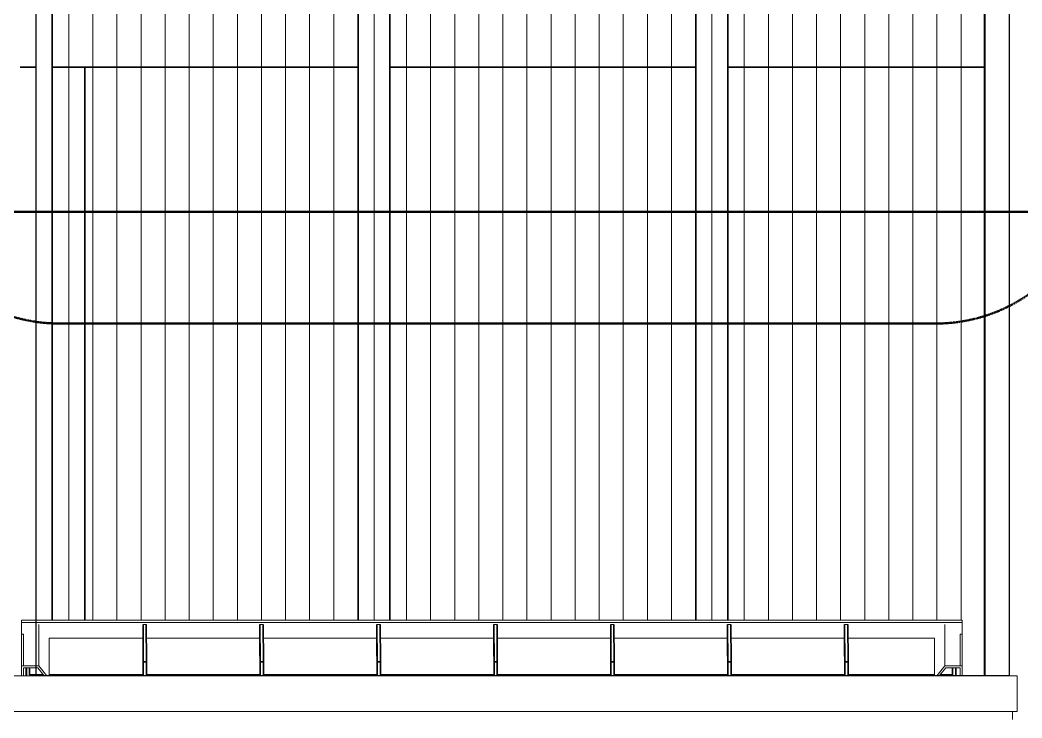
# Model space of a CAD drawing. Header units: millimetres. Extents: x -153298 to 620751, y -313239 to 250031.
# Drawn here: x 80205 to 83290, y -220350 to -218200 of the extents above; entities that cross this region are included whole.
import ezdxf

# ---------------------------------------------------------------- set-up
doc = ezdxf.new("R2010")
doc.units = ezdxf.units.MM
doc.linetypes.add('DPA_Hidden 50', pattern=[3, 2, -1])
for name, color, linetype, lineweight in [('A-ANNO-SYMB', 7, 'Continuous', 9), ('A-DETL-GENF', 7, 'Continuous', 35), ('A-FLOR-E', 7, 'Continuous', 35), ('A-GENM', 7, 'Continuous', 9), ('A-GLAZ-CURT', 7, 'Continuous', 9), ('A-ROOF', 7, 'Continuous', 35), ('I-WALL-E', 7, 'Continuous', 35), ('S-BEAM', 7, 'Continuous', 35), ('WALL-E', 7, 'Continuous', 35)]:
    doc.layers.add(name, color=color, linetype=linetype, lineweight=lineweight)

# ---------------------------------------------------------------- blocks, each defined once
blk = doc.blocks.new('DPA_CP_Entrance Louver Grill Vertical Z - Louver Grill Vertical Z-18399351-2150-01 ENTRANCE 1 ELEVATION 4')
at = {"layer": 'A-GLAZ-CURT', "color": 7}
for p, q in [((14982, 113945.1), (14982, 107845.9)), ((14982, 113945.1), (14982, 107845.9)), ((14982, 107845.9), (14982, 113945.1)), ((14982, 107845.9), (14982, 113945.1)), ((15030, 107845.9), (15030, 113945.1)), ((15030, 107845.9), (15030, 113945.1)), ((15032, 107845.9), (15032, 113945.1)), ((15032, 113945.1), (15032, 107845.9)), ((15032, 107845.9), (15032, 113895.1)), ((15032, 113895.1), (15032, 107845.9))]:
    blk.add_line(p, q, dxfattribs=at)
blk = doc.blocks.new('GM_Louver Grill Vertical Z - Z Profile-V278-2150-01 ENTRANCE 1 ELEVATION 4')
at = {"layer": 'A-GENM', "color": 7}
blk.add_line((15156.2, 107845.9), (15156.2, 113945.1), dxfattribs=at)
blk = doc.blocks.new('GM_Louver Grill Vertical Z - Z Profile-V279-2150-01 ENTRANCE 1 ELEVATION 4')
at = {"layer": 'A-GENM', "color": 7}
blk.add_line((15823.7, 107675), (15823.7, 113945.1), dxfattribs=at)
blk = doc.blocks.new('DPA_CP_Entrance Louver Grill Vertical Z - Louver Grill Vertical Z-V281-2150-01 ENTRANCE 1 ELEVATION 4')
at = {"layer": 'A-GLAZ-CURT', "color": 7}
for p, q in [((13942, 113945.1), (13942, 107845.9)), ((13942, 113945.1), (13942, 107845.9)), ((13942, 107845.9), (13942, 113945.1)), ((13942, 107845.9), (13942, 113945.1)), ((13990, 107845.9), (13990, 113945.1)), ((13990, 107845.9), (13990, 113945.1)), ((13992, 107845.9), (13992, 113945.1)), ((13992, 113945.1), (13992, 107845.9)), ((14932, 107845.9), (14932, 113945.1)), ((14932, 113945.1), (14932, 107845.9)), ((14934, 113945.1), (14934, 107845.9)), ((14934, 113945.1), (14934, 107845.9)), ((14982, 107845.9), (14982, 113945.1)), ((14982, 113945.1), (14982, 107845.9)), ((14982, 113945.1), (14982, 107845.9)), ((14982, 113945.1), (14982, 107845.9)), ((13992, 107845.9), (13992, 113895.1)), ((13992, 113895.1), (13992, 107845.9)), ((14932, 113895.1), (14932, 107845.9)), ((14932, 113895.1), (14932, 107845.9))]:
    blk.add_line(p, q, dxfattribs=at)
blk = doc.blocks.new('L03_Flashing_8 - L03_Flashing_3-17719351-2150-01 ENTRANCE 1 ELEVATION 4')
at = {"layer": 'A-ROOF', "color": 7}
for p, q in [((12871, 107675), (12871, 107680.6)), ((12871, 107680.6), (12871, 107675)), ((15733, 107675), (15733, 107680.6)), ((15733, 107680.6), (15733, 107675))]:
    blk.add_line(p, q, dxfattribs=at)
blk = doc.blocks.new('Structural Framing 35 - Structural Framing 1-17719428-2150-01 ENTRANCE 1 ELEVATION 4')
at = {"layer": 'S-BEAM', "color": 7}
for p, q in [((12870.6, 107675), (12870.6, 107699.6)), ((12871.4, 107680.6), (12871.2, 107699.6)), ((12871.4, 107675), (12871.4, 107679.7))]:
    blk.add_line(p, q, dxfattribs=at)
blk = doc.blocks.new('DPA_AN_Callout - DPA_AN_Callout-15529985-2150-01 ENTRANCE 1 ELEVATION 4')
at = {"layer": 'A-DETL-GENF', "color": 7, "linetype": 'DPA_Hidden 50', "lineweight": 50}
blk.add_line((15671.7, 108760.1), (12973.3, 108760.1), dxfattribs=at)
for centre, start, end in [((12973.3, 109260.1), 180, 270), ((15671.7, 109260.1), 270, 0)]:
    blk.add_arc(centre, 500, start, end, dxfattribs=at)

msp = doc.modelspace()

# ---------------------------------------------------------------- linework, layer by layer
at = {"color": 7}
msp.add_lwpolyline([(80254.6466, -213950.0775), (83250.4799, -213950.0775), (83250.4799, -220220.1981), (80254.6466, -220220.1981)], close=True, dxfattribs=at)
at = {"layer": 'A-ANNO-SYMB', "color": 7, "linetype": 'DPA_Hidden 50', "lineweight": 50}
msp.add_line((84895.8135, -218791.1757), (77812.8888, -218791.1757), dxfattribs=at)
at = {"layer": 'A-FLOR-E', "color": 7}
for p, q in [((80254.6466, -218345.1981), (80204.6466, -218345.1981)), ((80204.6466, -218345.1981), (80254.6466, -218345.1981)), ((80404.6466, -218345.1981), (80304.6466, -218345.1981)), ((80304.6466, -218345.1981), (80404.6466, -218345.1981)), ((81244.6466, -218345.1981), (80404.6466, -218345.1981)), ((81204.6466, -218345.1981), (81244.6466, -218345.1981)), ((82284.6466, -218345.1981), (81344.6466, -218345.1981)), ((81344.6466, -218345.1981), (82284.6466, -218345.1981)), ((83174.6466, -218345.1981), (82384.6466, -218345.1981)), ((82384.6466, -218345.1981), (83174.6466, -218345.1981))]:
    msp.add_line(p, q, dxfattribs=at)
at = {"layer": 'A-GENM', "color": 7}
for p, q in [((83105.4399, -220049.3281), (80208.8532, -220049.3281)), ((80208.8532, -220049.3281), (80208.8532, -220056.3113)), ((80208.8532, -220049.3281), (80208.8532, -220220.1981)), ((83105.4399, -220056.3113), (83105.4399, -220049.3281)), ((83105.4399, -220220.1981), (83105.4399, -220049.3281)), ((80208.8532, -220092.167), (80208.8532, -220055.5413)), ((80208.8532, -220062.2476), (80208.8532, -220055.5413)), ((80208.8532, -220091.6806), (80208.8532, -220055.7025)), ((80208.8532, -220055.7025), (80208.8532, -220092.167)), ((80208.8532, -220056.3113), (83105.4399, -220056.3113)), ((80208.8532, -220056.3113), (80208.8532, -220092.167)), ((80208.8532, -220092.167), (80208.8532, -220062.2476)), ((80262.3809, -220062.7664), (80262.3809, -220092.167)), ((80583.3145, -220103.9639), (80583.3007, -220062.2476)), ((80583.317, -220104.359), (80583.3031, -220062.1497)), ((80583.3031, -220062.1497), (80593.3031, -220062.1498)), ((80943.3145, -220103.9668), (80943.3008, -220062.2476)), ((80943.317, -220104.3619), (80943.3031, -220062.1526)), ((80943.3031, -220062.1526), (80953.3031, -220062.1526)), ((81303.3145, -220103.9696), (81303.3008, -220062.2476)), ((81303.317, -220104.3647), (81303.3031, -220062.1554)), ((81303.3031, -220062.1554), (81313.3031, -220062.1555)), ((81663.3145, -220103.9725), (81663.3008, -220062.2476)), ((81663.317, -220104.3676), (81663.3031, -220062.1583)), ((81663.3031, -220062.1583), (81673.3031, -220062.1584)), ((82023.3145, -220103.9754), (82023.3008, -220062.2476)), ((82023.317, -220104.3705), (82023.3031, -220062.1611)), ((82023.3031, -220062.1611), (82033.3031, -220062.1612)), ((82383.3145, -220103.9782), (82383.3008, -220062.2476)), ((82383.317, -220104.3733), (82383.3031, -220062.164)), ((82383.3031, -220062.164), (82393.3031, -220062.1641)), ((82743.3008, -220062.2476), (82743.3145, -220103.9811)), ((82743.317, -220104.3762), (82743.3032, -220062.1669)), ((82743.3032, -220062.1669), (82753.3032, -220062.1669)), ((83051.9122, -220189.6492), (83051.9122, -220062.7664)), ((83105.4399, -220055.5413), (83105.4399, -220062.2476)), ((83105.4399, -220055.5413), (83105.4399, -220092.167)), ((83105.4399, -220055.7025), (83105.4399, -220091.6806)), ((83105.4399, -220189.6492), (83105.4399, -220055.7025)), ((83105.4399, -220092.167), (83105.4399, -220056.3113)), ((83105.4399, -220062.2476), (83105.4399, -220092.167)), ((80208.8532, -220091.6806), (80208.8532, -220220.1981)), ((80208.8532, -220092.167), (80208.8532, -220189.6492)), ((80208.8532, -220189.6053), (80208.8532, -220092.167)), ((80208.8532, -220092.167), (80214.8532, -220092.167)), ((80214.8532, -220092.167), (80214.8532, -220189.6053)), ((80262.3809, -220092.167), (80262.3809, -220189.6492)), ((80294.2972, -220217.134), (80294.2972, -220104.3567)), ((80294.2972, -220104.3567), (80583.317, -220104.359)), ((80593.5711, -220104.3591), (80943.317, -220104.3619)), ((80953.5711, -220104.362), (81303.317, -220104.3647)), ((81313.5711, -220104.3648), (81663.317, -220104.3676)), ((81673.5711, -220104.3677), (82023.317, -220104.3705)), ((82033.5711, -220104.3705), (82383.317, -220104.3733)), ((82393.5711, -220104.3734), (82743.317, -220104.3762)), ((82753.5712, -220104.3763), (83019.9793, -220104.3784)), ((83019.9793, -220104.8436), (83019.9793, -220217.1334)), ((83099.4399, -220092.167), (83105.4399, -220092.167)), ((83099.4399, -220189.6053), (83099.4399, -220092.167)), ((83105.4399, -220220.1981), (83105.4399, -220091.6806)), ((83105.4399, -220092.167), (83105.4399, -220189.6053)), ((80208.8532, -220189.6053), (80208.8532, -220220.1981)), ((80214.8532, -220189.6053), (80208.8532, -220189.6053)), ((80262.3809, -220189.6492), (80208.8532, -220189.6492)), ((80208.8532, -220189.6492), (80208.8532, -220220.1981)), ((80214.8532, -220220.1981), (80214.8532, -220195.6455)), ((80214.8532, -220195.6455), (80259.5191, -220195.6455)), ((80214.8532, -220220.1981), (80214.8532, -220195.6455)), ((80214.8532, -220220.1981), (80214.8532, -220195.6455)), ((80214.8532, -220220.1981), (80214.8532, -220195.6455)), ((80259.5191, -220195.6455), (80279.4134, -220220.1981)), ((80287.134, -220220.1981), (80262.3809, -220189.6492)), ((83051.9122, -220189.6492), (83027.1591, -220220.1981)), ((83034.8797, -220220.1981), (83054.774, -220195.6455)), ((83105.4399, -220189.6492), (83051.9122, -220189.6492)), ((83054.774, -220195.6455), (83099.4399, -220195.6455)), ((83105.4399, -220189.6053), (83099.4399, -220189.6053)), ((83099.4399, -220195.6455), (83099.4399, -220220.1981)), ((83099.4399, -220195.6455), (83099.4399, -220220.1981)), ((83099.4399, -220195.6455), (83099.4399, -220220.1981)), ((83099.4399, -220195.6455), (83099.4399, -220220.1981)), ((83105.4399, -220220.1981), (83105.4399, -220189.6053)), ((83105.4399, -220220.1981), (83105.4399, -220189.6492)), ((83274.6466, -220220.1981), (80039.6466, -220220.1981)), ((80208.8532, -220220.1981), (80039.6466, -220220.1981)), ((80214.8532, -220220.1981), (80279.4134, -220220.1981)), ((80287.134, -220220.1981), (83027.1591, -220220.1981)), ((80296.78, -220220.1981), (80294.2972, -220217.134)), ((83019.9793, -220217.1334), (83017.4961, -220220.1981)), ((83034.8797, -220220.1981), (83099.4399, -220220.1981)), ((83274.6466, -220220.1981), (83105.4399, -220220.1981)), ((83274.6466, -220330.1981), (83274.6466, -220220.1981)), ((83274.6466, -220330.1981), (83274.6466, -220220.1981)), ((80039.6466, -220330.1981), (83274.6466, -220330.1981)), ((83260.6466, -220330.1981), (80053.6466, -220330.1981)), ((83254.6466, -220330.1981), (83274.6466, -220330.1981)), ((83260.6466, -220330.1981), (83254.6466, -220330.1981)), ((83260.6466, -220355.1981), (83260.6466, -220330.1981)), ((83260.6466, -220355.1981), (83260.6466, -220330.1981))]:
    msp.add_line(p, q, dxfattribs=at)
at = {"layer": 'A-ROOF', "color": 7}
for p, q in [((80584.0333, -220177.1583), (80583.3031, -220062.1497)), ((80594.0333, -220177.1583), (80593.3031, -220062.1498)), ((80944.0333, -220177.1582), (80943.3031, -220062.1526)), ((80954.0333, -220177.1582), (80953.3031, -220062.1526)), ((81304.0333, -220177.1581), (81303.3031, -220062.1554)), ((81314.0333, -220177.1581), (81313.3031, -220062.1555)), ((81664.0333, -220177.1581), (81663.3031, -220062.1583)), ((81674.0333, -220177.1581), (81673.3031, -220062.1584)), ((82024.0333, -220177.158), (82023.3031, -220062.1611)), ((82034.0333, -220177.158), (82033.3031, -220062.1612)), ((82384.0333, -220177.1579), (82383.3031, -220062.164)), ((82394.0333, -220177.1579), (82393.3031, -220062.1641)), ((82744.0333, -220177.1578), (82743.3032, -220062.1669)), ((82754.0333, -220177.1578), (82753.3032, -220062.1669)), ((80584.033, -220217.1339), (80583.317, -220104.359)), ((80944.033, -220217.1338), (80943.317, -220104.3619)), ((81304.033, -220217.1338), (81303.317, -220104.3647)), ((81664.033, -220217.1337), (81663.317, -220104.3676)), ((82024.033, -220217.1336), (82023.317, -220104.3705)), ((82384.033, -220217.1336), (82383.317, -220104.3733)), ((82744.033, -220217.1335), (82743.317, -220104.3762)), ((80223.8648, -220195.6455), (80223.9853, -220214.6179)), ((80224.0332, -220195.6455), (80224.033, -220220.1981)), ((80234.033, -220217.134), (80234.0332, -220195.6455)), ((80584.0333, -220177.1583), (80584.033, -220217.1339)), ((80594.0333, -220177.1583), (80584.0333, -220177.1583)), ((80594.033, -220217.1339), (80594.0333, -220177.1583)), ((80944.0333, -220177.1582), (80944.033, -220217.1338)), ((80954.0333, -220177.1582), (80944.0333, -220177.1582)), ((80954.033, -220217.1338), (80954.0333, -220177.1582)), ((81304.0333, -220177.1581), (81304.033, -220217.1338)), ((81314.0333, -220177.1581), (81304.0333, -220177.1581)), ((81314.033, -220217.1338), (81314.0333, -220177.1581)), ((81664.0333, -220177.1581), (81664.033, -220217.1337)), ((81674.0333, -220177.1581), (81664.0333, -220177.1581)), ((81674.033, -220217.1337), (81674.0333, -220177.1581)), ((82024.0333, -220177.158), (82024.033, -220217.1336)), ((82034.0333, -220177.158), (82024.0333, -220177.158)), ((82034.033, -220217.1336), (82034.0333, -220177.158)), ((82384.0333, -220177.1579), (82384.033, -220217.1336)), ((82394.0333, -220177.1579), (82384.0333, -220177.1579)), ((82394.033, -220217.1335), (82394.0333, -220177.1579)), ((82744.0333, -220177.1578), (82744.033, -220217.1335)), ((82754.0333, -220177.1578), (82744.0333, -220177.1578)), ((82754.033, -220217.1335), (82754.0333, -220177.1578)), ((83075.5437, -220217.1334), (83075.4073, -220195.6455)), ((83075.5439, -220195.6455), (83075.5437, -220217.1334)), ((83085.5437, -220220.1981), (83085.5439, -220195.6455)), ((80223.9908, -220215.4841), (80224.0207, -220220.1981)), ((80276.9307, -220217.134), (80234.033, -220217.134)), ((80584.033, -220217.1339), (80294.2972, -220217.134)), ((80944.033, -220217.1338), (80594.033, -220217.1339)), ((81304.033, -220217.1338), (80954.033, -220217.1338)), ((81664.033, -220217.1337), (81314.033, -220217.1338)), ((82024.033, -220217.1336), (81674.033, -220217.1337)), ((82384.033, -220217.1336), (82034.033, -220217.1336)), ((82744.033, -220217.1335), (82394.033, -220217.1335)), ((83019.9793, -220217.1334), (82754.033, -220217.1335)), ((83075.5437, -220217.1334), (83037.3629, -220217.1334))]:
    msp.add_line(p, q, dxfattribs=at)
at = {"layer": 'I-WALL-E', "color": 7}
for p, q in [((83174.6466, -214000.0775), (83174.6466, -220220.1981)), ((83174.6466, -220220.1981), (83174.6466, -214000.0775))]:
    msp.add_line(p, q, dxfattribs=at)
at = {"layer": 'WALL-E', "color": 7}
for p, q in [((80254.6466, -218345.1981), (80204.6466, -218345.1981)), ((80204.6466, -218345.1981), (80254.6466, -218345.1981)), ((80404.6466, -218345.1981), (80304.6466, -218345.1981)), ((80304.6466, -218345.1981), (80404.6466, -218345.1981)), ((80404.6466, -220049.3281), (80404.6466, -218345.1981)), ((80404.6466, -218345.1981), (80404.6466, -220049.3281)), ((81244.6466, -218345.1981), (80404.6466, -218345.1981)), ((80404.6466, -218345.1981), (80404.6466, -220049.3281)), ((80404.6466, -220049.3281), (80404.6466, -218345.1981)), ((80404.6466, -218345.1981), (81244.6466, -218345.1981)), ((80404.6466, -220049.3281), (80404.6466, -218345.1981)), ((80404.6466, -218345.1981), (80404.6466, -220049.3281)), ((80404.6466, -218345.1981), (80404.6466, -220049.3281)), ((80404.6466, -220049.3281), (80404.6466, -218345.1981)), ((80404.6466, -220049.3281), (80404.6466, -218345.1981)), ((80404.6466, -218345.1981), (80404.6466, -220049.3281)), ((80404.6466, -218345.1981), (80404.6466, -220049.3281)), ((80404.6466, -220049.3281), (80404.6466, -218345.1981)), ((80404.6466, -218345.1981), (80404.6466, -220049.3281)), ((80404.6466, -220049.3281), (80404.6466, -218345.1981)), ((81244.6466, -218345.1981), (81204.6466, -218345.1981)), ((81204.6466, -218345.1981), (81244.6466, -218345.1981)), ((81244.6466, -218345.1981), (81204.6466, -218345.1981)), ((81204.6466, -218345.1981), (81244.6466, -218345.1981)), ((82284.6466, -218345.1981), (81344.6466, -218345.1981)), ((81344.6466, -218345.1981), (82284.6466, -218345.1981)), ((82284.6466, -218345.1981), (81344.6466, -218345.1981)), ((81344.6466, -218345.1981), (82284.6466, -218345.1981)), ((82284.6466, -218345.1981), (81344.6466, -218345.1981)), ((81344.6466, -218345.1981), (82284.6466, -218345.1981)), ((83174.6466, -218345.1981), (82384.6466, -218345.1981)), ((82384.6466, -218345.1981), (83174.6466, -218345.1981)), ((83174.6466, -218345.1981), (82384.6466, -218345.1981)), ((82384.6466, -218345.1981), (83174.6466, -218345.1981)), ((83174.6466, -218345.1981), (82384.6466, -218345.1981)), ((82384.6466, -218345.1981), (83174.6466, -218345.1981))]:
    msp.add_line(p, q, dxfattribs=at)

# ---------------------------------------------------------------- block references
at = {"layer": 'A-DETL-GENF', "color": 7}
msp.add_blockref('DPA_AN_Callout - DPA_AN_Callout-15529985-2150-01 ENTRANCE 1 ELEVATION 4', (67352.626, -327895.1981), dxfattribs=at)
at = {"layer": 'A-GENM', "color": 7}
for name, p in [('GM_Louver Grill Vertical Z - Z Profile-V278-2150-01 ENTRANCE 1 ELEVATION 4', (65198.4593, -327895.1981)), ('GM_Louver Grill Vertical Z - Z Profile-V278-2150-01 ENTRANCE 1 ELEVATION 4', (65272.626, -327895.1981)), ('GM_Louver Grill Vertical Z - Z Profile-V278-2150-01 ENTRANCE 1 ELEVATION 4', (65346.7927, -327895.1981)), ('GM_Louver Grill Vertical Z - Z Profile-V278-2150-01 ENTRANCE 1 ELEVATION 4', (65420.9593, -327895.1981)), ('GM_Louver Grill Vertical Z - Z Profile-V278-2150-01 ENTRANCE 1 ELEVATION 4', (65495.126, -327895.1981)), ('GM_Louver Grill Vertical Z - Z Profile-V278-2150-01 ENTRANCE 1 ELEVATION 4', (65569.2927, -327895.1981)), ('GM_Louver Grill Vertical Z - Z Profile-V278-2150-01 ENTRANCE 1 ELEVATION 4', (65643.4593, -327895.1981)), ('GM_Louver Grill Vertical Z - Z Profile-V278-2150-01 ENTRANCE 1 ELEVATION 4', (65717.626, -327895.1981)), ('GM_Louver Grill Vertical Z - Z Profile-V278-2150-01 ENTRANCE 1 ELEVATION 4', (65791.7927, -327895.1981)), ('GM_Louver Grill Vertical Z - Z Profile-V278-2150-01 ENTRANCE 1 ELEVATION 4', (65865.9593, -327895.1981)), ('GM_Louver Grill Vertical Z - Z Profile-V278-2150-01 ENTRANCE 1 ELEVATION 4', (65940.126, -327895.1981)), ('GM_Louver Grill Vertical Z - Z Profile-V278-2150-01 ENTRANCE 1 ELEVATION 4', (66014.2927, -327895.1981)), ('GM_Louver Grill Vertical Z - Z Profile-V278-2150-01 ENTRANCE 1 ELEVATION 4', (66088.4593, -327895.1981)), ('GM_Louver Grill Vertical Z - Z Profile-V278-2150-01 ENTRANCE 1 ELEVATION 4', (66238.4593, -327895.1981)), ('GM_Louver Grill Vertical Z - Z Profile-V278-2150-01 ENTRANCE 1 ELEVATION 4', (66312.626, -327895.1981)), ('GM_Louver Grill Vertical Z - Z Profile-V278-2150-01 ENTRANCE 1 ELEVATION 4', (66386.7927, -327895.1981)), ('GM_Louver Grill Vertical Z - Z Profile-V278-2150-01 ENTRANCE 1 ELEVATION 4', (66460.9593, -327895.1981)), ('GM_Louver Grill Vertical Z - Z Profile-V278-2150-01 ENTRANCE 1 ELEVATION 4', (66535.126, -327895.1981)), ('GM_Louver Grill Vertical Z - Z Profile-V278-2150-01 ENTRANCE 1 ELEVATION 4', (66609.2927, -327895.1981)), ('GM_Louver Grill Vertical Z - Z Profile-V278-2150-01 ENTRANCE 1 ELEVATION 4', (66683.4593, -327895.1981)), ('GM_Louver Grill Vertical Z - Z Profile-V278-2150-01 ENTRANCE 1 ELEVATION 4', (66757.626, -327895.1981)), ('GM_Louver Grill Vertical Z - Z Profile-V278-2150-01 ENTRANCE 1 ELEVATION 4', (66831.7927, -327895.1981)), ('GM_Louver Grill Vertical Z - Z Profile-V278-2150-01 ENTRANCE 1 ELEVATION 4', (66905.9593, -327895.1981)), ('GM_Louver Grill Vertical Z - Z Profile-V278-2150-01 ENTRANCE 1 ELEVATION 4', (66980.126, -327895.1981)), ('GM_Louver Grill Vertical Z - Z Profile-V278-2150-01 ENTRANCE 1 ELEVATION 4', (67054.2927, -327895.1981)), ('GM_Louver Grill Vertical Z - Z Profile-V278-2150-01 ENTRANCE 1 ELEVATION 4', (67128.4593, -327895.1981)), ('GM_Louver Grill Vertical Z - Z Profile-V278-2150-01 ENTRANCE 1 ELEVATION 4', (67278.4593, -327895.1981)), ('GM_Louver Grill Vertical Z - Z Profile-V278-2150-01 ENTRANCE 1 ELEVATION 4', (67352.626, -327895.1981)), ('GM_Louver Grill Vertical Z - Z Profile-V278-2150-01 ENTRANCE 1 ELEVATION 4', (67426.7927, -327895.1981)), ('GM_Louver Grill Vertical Z - Z Profile-V278-2150-01 ENTRANCE 1 ELEVATION 4', (67500.9593, -327895.1981)), ('GM_Louver Grill Vertical Z - Z Profile-V278-2150-01 ENTRANCE 1 ELEVATION 4', (67575.126, -327895.1981)), ('GM_Louver Grill Vertical Z - Z Profile-V278-2150-01 ENTRANCE 1 ELEVATION 4', (67649.2927, -327895.1981)), ('GM_Louver Grill Vertical Z - Z Profile-V278-2150-01 ENTRANCE 1 ELEVATION 4', (67723.4593, -327895.1981)), ('GM_Louver Grill Vertical Z - Z Profile-V278-2150-01 ENTRANCE 1 ELEVATION 4', (67797.626, -327895.1981)), ('GM_Louver Grill Vertical Z - Z Profile-V278-2150-01 ENTRANCE 1 ELEVATION 4', (67871.7927, -327895.1981)), ('GM_Louver Grill Vertical Z - Z Profile-V278-2150-01 ENTRANCE 1 ELEVATION 4', (67945.9593, -327895.1981)), ('GM_Louver Grill Vertical Z - Z Profile-V279-2150-01 ENTRANCE 1 ELEVATION 4', (67352.626, -327895.1981)), ('GM_Louver Grill Vertical Z - Z Profile-V279-2150-01 ENTRANCE 1 ELEVATION 4', (67426.7927, -327895.1981))]:
    msp.add_blockref(name, p, dxfattribs=at)
at = {"layer": 'A-GLAZ-CURT', "color": 7}
for name, p in [('DPA_CP_Entrance Louver Grill Vertical Z - Louver Grill Vertical Z-V281-2150-01 ENTRANCE 1 ELEVATION 4', (66312.626, -327895.1981)), ('DPA_CP_Entrance Louver Grill Vertical Z - Louver Grill Vertical Z-V281-2150-01 ENTRANCE 1 ELEVATION 4', (67352.626, -327895.1981)), ('DPA_CP_Entrance Louver Grill Vertical Z - Louver Grill Vertical Z-18399351-2150-01 ENTRANCE 1 ELEVATION 4', (67352.626, -327895.1981))]:
    msp.add_blockref(name, p, dxfattribs=at)
at = {"layer": 'A-ROOF', "color": 7}
msp.add_blockref('L03_Flashing_8 - L03_Flashing_3-17719351-2150-01 ENTRANCE 1 ELEVATION 4', (67352.626, -327895.1981), dxfattribs=at)
at = {"layer": 'S-BEAM', "color": 7}
msp.add_blockref('Structural Framing 35 - Structural Framing 1-17719428-2150-01 ENTRANCE 1 ELEVATION 4', (67352.626, -327895.1981), dxfattribs=at)

doc.saveas('drawing.dxf')
